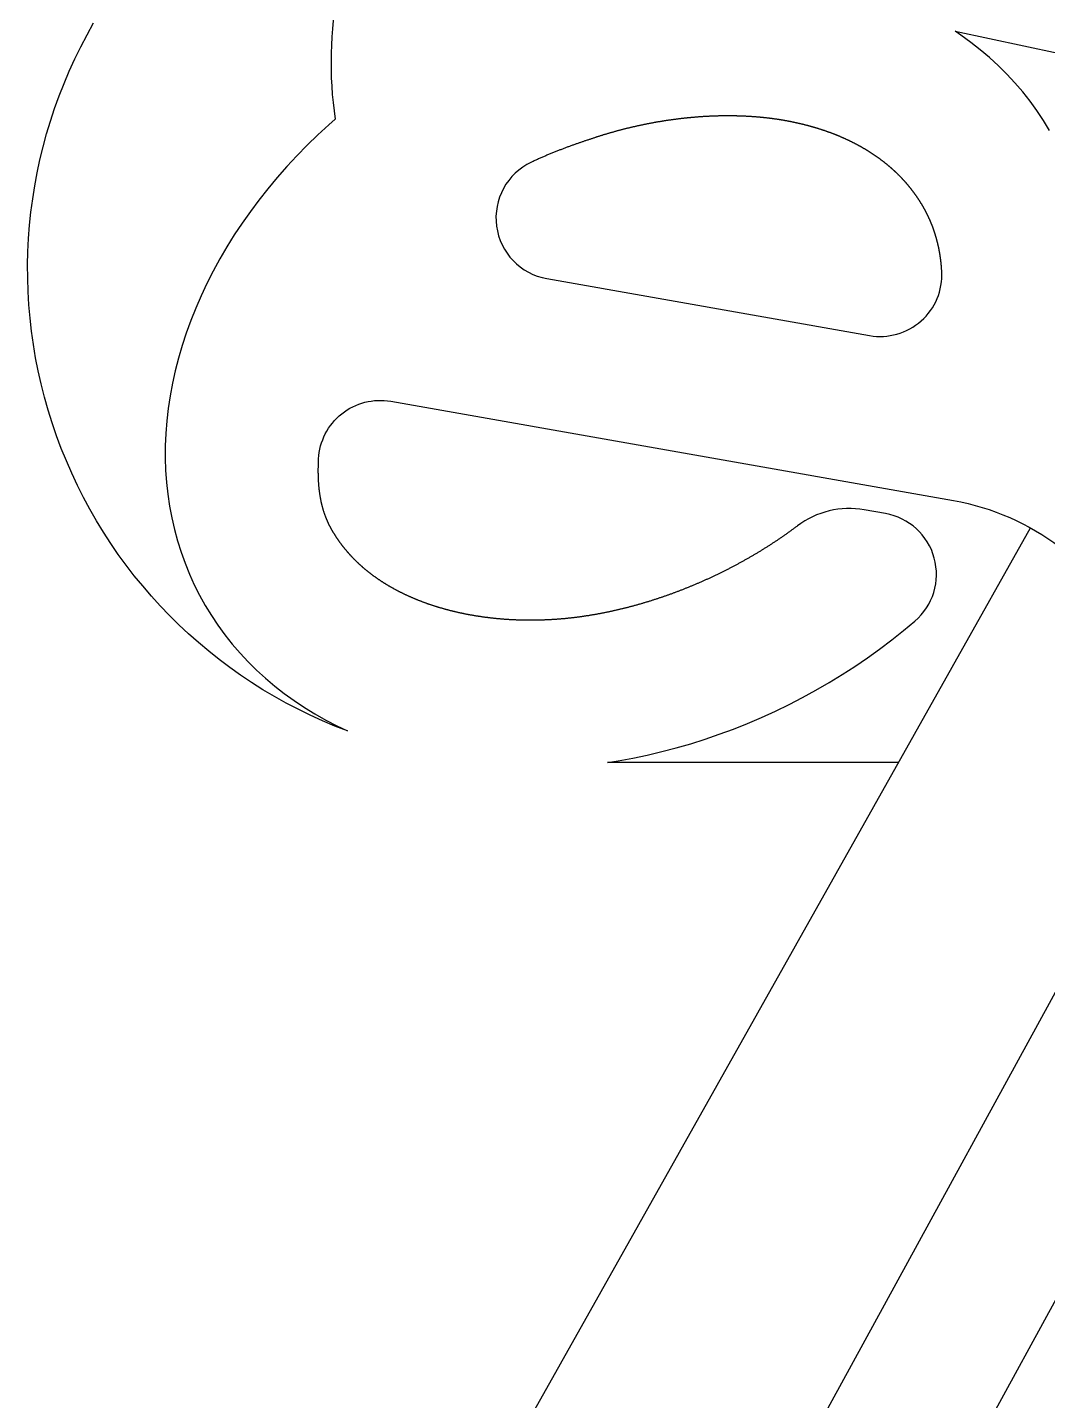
# Model space of a CAD drawing. Extents: x 10 to 206, y -65 to 73.
# Drawn here: x 170.697 to 171.781, y -51.503 to -50.044 of the extents above; entities that cross this region are included whole.
import ezdxf

# ---------------------------------------------------------------- set-up
doc = ezdxf.new("R2010")
doc.units = 0
doc.header["$LTSCALE"] = 0.5
doc.layers.add('LOGO', color=7, linetype='Continuous')

msp = doc.modelspace()

# ---------------------------------------------------------------- linework, layer by layer
at = {"layer": 'LOGO'}
msp.add_line((170.70621133, -52.45537258), (171.76292444, -50.57620159), dxfattribs=at)
for points in [[(171.07568462, -49.87214062, 0.168451978), (171.02387135, -50.14180224), (171.01709157, -50.14782645), (171.00547211, -50.15857006), (170.99417741, -50.16955806), (170.98321862, -50.18077961), (170.97260656, -50.19222364), (170.9623517, -50.20387885), (170.95246416, -50.21573375), (170.9429537, -50.22777663), (170.9338297, -50.2399956), (170.92510117, -50.25237862), (170.91677673, -50.26491345), (170.90886458, -50.27758774), (170.90137253, -50.29038896), (170.89430799, -50.30330449), (170.88767791, -50.31632158), (170.88148885, -50.32942738), (170.87574692, -50.34260897), (170.87045777, -50.35585332), (170.86562663, -50.36914738), (170.86125827, -50.38247802), (170.85735699, -50.39583209), (170.85392665, -50.4091964), (170.85097064, -50.42255777), (170.84849186, -50.43590301), (170.84649277, -50.44921896), (170.84497534, -50.46249247), (170.84394107, -50.47571044), (170.84339097, -50.48885982), (170.8433256, -50.50192764), (170.84374501, -50.51490101), (170.84464879, -50.52776712), (170.84603605, -50.54051328), (170.84790541, -50.55312689), (170.85025505, -50.56559553), (170.85308263, -50.57790687), (170.85638536, -50.59004878), (170.86016, -50.60200926), (170.8644028, -50.61377652), (170.86910959, -50.62533894), (170.87427571, -50.63668511), (170.87989608, -50.64780384), (170.88596514, -50.65868415), (170.89247691, -50.66931531), (170.89942495, -50.67968681), (170.90680242, -50.68978843), (170.91460202, -50.6996102), (170.92281607, -50.70914243), (170.93143646, -50.7183757), (170.94045468, -50.72730091), (170.94986182, -50.73590925), (170.95964862, -50.74419222), (170.9698054, -50.75214164), (170.98032214, -50.75974968), (170.99118848, -50.76700882), (171.00239367, -50.77391191), (171.01392667, -50.78045212), (171.02577609, -50.786623), (171.03698165, -50.79198471, -0.4633201259), (170.76730375, -50.0395682)], [(171.62281425, -50.82536194), (171.31327935, -50.82536194), (171.32475849, -50.82354403), (171.34019118, -50.82074218), (171.35561831, -50.81753125), (171.37102465, -50.8139144), (171.386395, -50.80989519), (171.4017142, -50.80547761), (171.41696711, -50.800666), (171.43213869, -50.79546512), (171.44721398, -50.78988009), (171.46217808, -50.78391643), (171.47701623, -50.77758003), (171.49171379, -50.77087714), (171.50625626, -50.76381437), (171.52062928, -50.75639869), (171.53481866, -50.74863742), (171.54881041, -50.74053823), (171.56259072, -50.73210909), (171.57614598, -50.72335834), (171.58946283, -50.71429461), (171.60252811, -50.70492685), (171.61532893, -50.69526429), (171.62785267, -50.68531647), (171.63999542, -50.67517164, 0.6334772412), (171.60876342, -50.56095454), (171.58621442, -50.55697855, 0.2082911216), (171.5150415, -50.57410762), (171.51440438, -50.57458798), (171.51376618, -50.57506739), (171.51312692, -50.57554588), (171.5124866, -50.57602342), (171.51184522, -50.57650002), (171.5112028, -50.57697568), (171.51055933, -50.5774504), (171.50991481, -50.57792417), (171.50926927, -50.578397), (171.50862269, -50.57886887), (171.50797508, -50.5793398), (171.50732645, -50.57980977), (171.50667681, -50.5802788), (171.50602615, -50.58074686), (171.50537449, -50.58121397), (171.50472182, -50.58168012), (171.50406815, -50.58214531), (171.50341349, -50.58260954), (171.50275783, -50.5830728), (171.5021012, -50.5835351), (171.50144358, -50.58399644), (171.50078499, -50.5844568), (171.50012543, -50.58491619), (171.4994649, -50.58537461), (171.49880341, -50.58583206), (171.49814096, -50.58628854), (171.49747756, -50.58674403), (171.49681321, -50.58719855), (171.49614792, -50.58765209), (171.4954817, -50.58810464), (171.49481454, -50.58855621), (171.49414645, -50.5890068), (171.49347743, -50.5894564), (171.4928075, -50.58990501), (171.49213665, -50.59035263), (171.49146489, -50.59079926), (171.49079223, -50.59124489), (171.49011866, -50.59168953), (171.4894442, -50.59213318), (171.48876885, -50.59257582), (171.48809261, -50.59301746), (171.48741549, -50.59345811), (171.48673749, -50.59389774), (171.48605862, -50.59433638), (171.48537888, -50.594774), (171.48469827, -50.59521062), (171.48401681, -50.59564623), (171.48333449, -50.59608082), (171.48265133, -50.59651441), (171.48196731, -50.59694697), (171.48128246, -50.59737852), (171.48059678, -50.59780905), (171.47991026, -50.59823856), (171.47922291, -50.59866705), (171.47853475, -50.59909451), (171.47784577, -50.59952095), (171.47715597, -50.59994637), (171.47646537, -50.60037075), (171.47577396, -50.6007941), (171.47508176, -50.60121643), (171.47438876, -50.60163771), (171.47369498, -50.60205797), (171.47300041, -50.60247718), (171.47230506, -50.60289536), (171.47160893, -50.60331249), (171.47091204, -50.60372859), (171.47021437, -50.60414364), (171.46951595, -50.60455765), (171.46881678, -50.6049706), (171.46811685, -50.60538251), (171.46741617, -50.60579337), (171.46671475, -50.60620318), (171.46601259, -50.60661194), (171.4653097, -50.60701963), (171.46460609, -50.60742628), (171.46390175, -50.60783186), (171.46319668, -50.60823638), (171.46249091, -50.60863984), (171.46178443, -50.60904224), (171.46107724, -50.60944357), (171.46036935, -50.60984383), (171.45966076, -50.61024303), (171.45895149, -50.61064115), (171.45824152, -50.61103821), (171.45753088, -50.61143419), (171.45681956, -50.61182909), (171.45610756, -50.61222292), (171.4553949, -50.61261567), (171.45468158, -50.61300734), (171.4539676, -50.61339792), (171.45325296, -50.61378742), (171.45253767, -50.61417584), (171.45182174, -50.61456317), (171.45110518, -50.61494941), (171.45038797, -50.61533456), (171.44967014, -50.61571862), (171.44895168, -50.61610159), (171.44823259, -50.61648346), (171.4475129, -50.61686423), (171.44679259, -50.6172439), (171.44607167, -50.61762248), (171.44535015, -50.61799995), (171.44462803, -50.61837631), (171.44390532, -50.61875158), (171.44318202, -50.61912573), (171.44245814, -50.61949878), (171.44173368, -50.61987071), (171.44100865, -50.62024154), (171.44028304, -50.62061125), (171.43955687, -50.62097984), (171.43883014, -50.62134732), (171.43810285, -50.62171368), (171.43737502, -50.62207892), (171.43664663, -50.62244303), (171.4359177, -50.62280603), (171.43518824, -50.62316789), (171.43445825, -50.62352863), (171.43372772, -50.62388824), (171.43299668, -50.62424673), (171.43226511, -50.62460407), (171.43153303, -50.62496029), (171.43080045, -50.62531537), (171.43006735, -50.62566931), (171.42933376, -50.62602211), (171.42859967, -50.62637378), (171.4278651, -50.6267243), (171.42713003, -50.62707368), (171.42639449, -50.62742191), (171.42565847, -50.62776899), (171.42492197, -50.62811493), (171.42418501, -50.62845971), (171.42344759, -50.62880335), (171.42270971, -50.62914583), (171.42197138, -50.62948715), (171.42123259, -50.62982732), (171.42049337, -50.63016633), (171.4197537, -50.63050417), (171.4190136, -50.63084086), (171.41827307, -50.63117638), (171.41753212, -50.63151074), (171.41679074, -50.63184393), (171.41604895, -50.63217595), (171.41530675, -50.6325068), (171.41456414, -50.63283647), (171.41382113, -50.63316498), (171.41307772, -50.63349231), (171.41233392, -50.63381846), (171.41158973, -50.63414343), (171.41084516, -50.63446722), (171.41010021, -50.63478983), (171.40935489, -50.63511126), (171.40860919, -50.6354315), (171.40786314, -50.63575055), (171.40711672, -50.63606841), (171.40636994, -50.63638509), (171.40562282, -50.63670057), (171.40487535, -50.63701486), (171.40412754, -50.63732795), (171.40337939, -50.63763985), (171.40263091, -50.63795054), (171.40188211, -50.63826004), (171.40113298, -50.63856833), (171.40038353, -50.63887542), (171.39963377, -50.6391813), (171.3988837, -50.63948598), (171.39813333, -50.63978945), (171.39738265, -50.64009171), (171.39663169, -50.64039275), (171.39588043, -50.64069258), (171.39512889, -50.6409912), (171.39437707, -50.6412886), (171.39362497, -50.64158478), (171.3928726, -50.64187974), (171.39211996, -50.64217347), (171.39136706, -50.64246599), (171.3906139, -50.64275728), (171.3898605, -50.64304734), (171.38910684, -50.64333617), (171.38835294, -50.64362377), (171.3875988, -50.64391014), (171.38684443, -50.64419527), (171.38608982, -50.64447917), (171.385335, -50.64476183), (171.38457995, -50.64504326), (171.38382469, -50.64532344), (171.38306921, -50.64560238), (171.38231354, -50.64588008), (171.38155766, -50.64615653), (171.38080158, -50.64643173), (171.38004531, -50.64670569), (171.37928885, -50.64697839), (171.37853221, -50.64724984), (171.3777754, -50.64752004), (171.37701841, -50.64778898), (171.37626125, -50.64805667), (171.37550392, -50.64832309), (171.37474644, -50.64858826), (171.3739888, -50.64885216), (171.37323101, -50.6491148), (171.37247308, -50.64937618), (171.37171501, -50.64963628), (171.3709568, -50.64989512), (171.37019846, -50.65015269), (171.36943999, -50.65040898), (171.3686814, -50.650664), (171.36792269, -50.65091775), (171.36716387, -50.65117022), (171.36640494, -50.65142141), (171.36564591, -50.65167131), (171.36488678, -50.65191994), (171.36412755, -50.65216728), (171.36336824, -50.65241334), (171.36260884, -50.65265811), (171.36184936, -50.65290159), (171.36108981, -50.65314378), (171.36033018, -50.65338468), (171.35957049, -50.65362428), (171.35881074, -50.65386259), (171.35805093, -50.6540996), (171.35729107, -50.65433531), (171.35653116, -50.65456972), (171.3557712, -50.65480283), (171.35501121, -50.65503463), (171.35425119, -50.65526513), (171.35349114, -50.65549432), (171.35273106, -50.65572221), (171.35197096, -50.65594878), (171.35121085, -50.65617404), (171.35045073, -50.65639798), (171.3496906, -50.65662061), (171.34893048, -50.65684193), (171.34817035, -50.65706192), (171.34741024, -50.65728059), (171.34665013, -50.65749794), (171.34589005, -50.65771397), (171.34512999, -50.65792867), (171.34436995, -50.65814204), (171.34360995, -50.65835409), (171.34284998, -50.6585648), (171.34209006, -50.65877418), (171.34133018, -50.65898223), (171.34057035, -50.65918894), (171.33981057, -50.65939432), (171.33905086, -50.65959835), (171.33829121, -50.65980105), (171.33753163, -50.6600024), (171.33677212, -50.66020241), (171.33601269, -50.66040107), (171.33525335, -50.66059839), (171.33449409, -50.66079435), (171.33373492, -50.66098897), (171.33297585, -50.66118223), (171.33221689, -50.66137414), (171.33145803, -50.6615647), (171.33069928, -50.66175389), (171.32994064, -50.66194173), (171.32918213, -50.66212821), (171.32842374, -50.66231332), (171.32766548, -50.66249707), (171.32690736, -50.66267946), (171.32614937, -50.66286047), (171.32539153, -50.66304012), (171.32463384, -50.6632184), (171.3238763, -50.6633953), (171.32311892, -50.66357083), (171.3223617, -50.66374499), (171.32160465, -50.66391777), (171.32084776, -50.66408916), (171.32009106, -50.66425918), (171.31933454, -50.66442782), (171.3185782, -50.66459507), (171.31782205, -50.66476093), (171.3170661, -50.66492541), (171.31631034, -50.6650885), (171.3155548, -50.6652502), (171.31479946, -50.66541051), (171.31404433, -50.66556942), (171.31328942, -50.66572693), (171.31253474, -50.66588305), (171.31178028, -50.66603777), (171.31102605, -50.66619109), (171.31027207, -50.66634301), (171.30951832, -50.66649352), (171.30876482, -50.66664263), (171.30801157, -50.66679033), (171.30725858, -50.66693662), (171.30650584, -50.66708149), (171.30575338, -50.66722496), (171.30500118, -50.66736701), (171.30424925, -50.66750765), (171.30349761, -50.66764687), (171.30274625, -50.66778467), (171.30199517, -50.66792105), (171.30124439, -50.66805601), (171.30049391, -50.66818954), (171.29974373, -50.66832165), (171.29899385, -50.66845233), (171.29824429, -50.66858158), (171.29749505, -50.6687094), (171.29674612, -50.66883578), (171.29599752, -50.66896074), (171.29524925, -50.66908426), (171.29450132, -50.66920634), (171.29375372, -50.66932698), (171.29300647, -50.66944618), (171.29225957, -50.66956393), (171.29151302, -50.66968025), (171.29076683, -50.66979511), (171.29002101, -50.66990853), (171.28927555, -50.67002051), (171.28853046, -50.67013103), (171.28778575, -50.67024009), (171.28704142, -50.67034771), (171.28629748, -50.67045386), (171.28555392, -50.67055856), (171.28481077, -50.67066181), (171.28406801, -50.67076359), (171.28332566, -50.6708639), (171.28258372, -50.67096276), (171.28184219, -50.67106014), (171.28110108, -50.67115606), (171.2803604, -50.67125052), (171.27962014, -50.6713435), (171.27888031, -50.671435), (171.27814093, -50.67152504), (171.27740198, -50.67161359), (171.27666348, -50.67170067), (171.27592544, -50.67178628), (171.27518785, -50.6718704), (171.27445072, -50.67195303), (171.27371405, -50.67203419), (171.27297787, -50.67211387), (171.27224221, -50.67219211), (171.27150706, -50.67226892), (171.27077244, -50.6723443), (171.27003835, -50.67241825), (171.26930479, -50.67249077), (171.26857176, -50.67256187), (171.26783927, -50.67263154), (171.26710732, -50.6726998), (171.26637591, -50.67276665), (171.26564504, -50.67283207), (171.26491473, -50.67289609), (171.26418496, -50.6729587), (171.26345575, -50.6730199), (171.2627271, -50.67307969), (171.26199901, -50.67313809), (171.26127148, -50.67319508), (171.26054451, -50.67325068), (171.25981812, -50.67330489), (171.25909229, -50.6733577), (171.25836704, -50.67340912), (171.25764237, -50.67345916), (171.25691828, -50.67350781), (171.25619478, -50.67355508), (171.25547186, -50.67360097), (171.25474953, -50.67364548), (171.2540278, -50.67368861), (171.25330665, -50.67373038), (171.25258611, -50.67377077), (171.25186617, -50.6738098), (171.25114684, -50.67384746), (171.25042811, -50.67388376), (171.24970999, -50.6739187), (171.24899249, -50.67395228), (171.2482756, -50.67398451), (171.24755933, -50.67401538), (171.24684368, -50.6740449), (171.24612866, -50.67407308), (171.24541427, -50.67409991), (171.24470051, -50.6741254), (171.24398738, -50.67414954), (171.24327489, -50.67417235), (171.24256305, -50.67419382), (171.24185184, -50.67421396), (171.24114128, -50.67423277), (171.24043137, -50.67425025), (171.23972211, -50.6742664), (171.23901351, -50.67428124), (171.23830556, -50.67429475), (171.23759827, -50.67430694), (171.23689165, -50.67431781), (171.2361857, -50.67432737), (171.23548041, -50.67433563), (171.2347758, -50.67434257), (171.23407187, -50.6743482), (171.23336861, -50.67435253), (171.23266603, -50.67435557), (171.23196414, -50.6743573), (171.23126294, -50.67435773), (171.23056243, -50.67435687), (171.22986261, -50.67435472), (171.22916348, -50.67435128), (171.22846506, -50.67434656), (171.22776734, -50.67434055), (171.22707032, -50.67433326), (171.22637402, -50.67432468), (171.22567842, -50.67431484), (171.22498354, -50.67430371), (171.22428937, -50.67429132), (171.22359593, -50.67427765), (171.22290321, -50.67426272), (171.22221122, -50.67424653), (171.22151995, -50.67422907), (171.22082942, -50.67421035), (171.22013962, -50.67419038), (171.21945056, -50.67416915), (171.21876224, -50.67414666), (171.21807466, -50.67412293), (171.21738783, -50.67409795), (171.21670175, -50.67407173), (171.21601643, -50.67404426), (171.21533186, -50.67401555), (171.21464805, -50.67398561), (171.213965, -50.67395443), (171.21328271, -50.67392202), (171.21260119, -50.67388837), (171.21192045, -50.6738535), (171.21124047, -50.6738174), (171.21056128, -50.67378009), (171.20988286, -50.67374155), (171.20920522, -50.67370179), (171.20852837, -50.67366081), (171.20785231, -50.67361863), (171.20717704, -50.67357523), (171.20650257, -50.67353062), (171.20582889, -50.67348481), (171.20515601, -50.6734378), (171.20448394, -50.67338958), (171.20381267, -50.67334017), (171.20314221, -50.67328956), (171.20247256, -50.67323775), (171.20180373, -50.67318476), (171.20113572, -50.67313057), (171.20046852, -50.6730752), (171.19980216, -50.67301865), (171.19913661, -50.67296091), (171.1984719, -50.672902), (171.19780802, -50.67284191), (171.19714498, -50.67278064), (171.19648277, -50.67271821), (171.19582141, -50.6726546), (171.19516089, -50.67258983), (171.19450122, -50.67252389), (171.1938424, -50.6724568), (171.19318444, -50.67238854), (171.19252733, -50.67231913), (171.19187108, -50.67224856), (171.19121569, -50.67217684), (171.19056117, -50.67210397), (171.18990751, -50.67202995), (171.18925473, -50.67195479), (171.18860282, -50.67187849), (171.18795179, -50.67180104), (171.18730164, -50.67172246), (171.18665237, -50.67164275), (171.18600399, -50.6715619), (171.1853565, -50.67147992), (171.1847099, -50.67139682), (171.1840642, -50.67131259), (171.18341939, -50.67122724), (171.18277549, -50.67114076), (171.18213249, -50.67105317), (171.18149039, -50.67096447), (171.18084921, -50.67087465), (171.18020894, -50.67078372), (171.17956958, -50.67069169), (171.17893114, -50.67059855), (171.17829363, -50.6705043), (171.17765704, -50.67040896), (171.17702138, -50.67031251), (171.17638665, -50.67021497), (171.17575285, -50.67011634), (171.17511999, -50.67001662), (171.17448806, -50.66991581), (171.17385709, -50.66981391), (171.17322705, -50.66971093), (171.17259797, -50.66960687), (171.17196983, -50.66950173), (171.17134265, -50.66939552), (171.17071643, -50.66928823), (171.17009117, -50.66917987), (171.16946687, -50.66907044), (171.16884354, -50.66895995), (171.16822118, -50.66884839), (171.16759979, -50.66873577), (171.16697937, -50.66862209), (171.16635993, -50.66850735), (171.16574148, -50.66839156), (171.165124, -50.66827472), (171.16450752, -50.66815683), (171.16389202, -50.6680379), (171.16327752, -50.66791792), (171.16266402, -50.6677969), (171.16205151, -50.66767483), (171.16144, -50.66755174), (171.1608295, -50.6674276), (171.16022001, -50.66730244), (171.15961153, -50.66717624), (171.15900406, -50.66704902), (171.15839761, -50.66692078), (171.15779217, -50.66679151), (171.15718776, -50.66666122), (171.15658438, -50.66652992), (171.15598203, -50.6663976), (171.1553807, -50.66626427), (171.15478041, -50.66612993), (171.15418116, -50.66599458), (171.15358295, -50.66585822), (171.15298578, -50.66572087), (171.15238966, -50.66558251), (171.15179458, -50.66544316), (171.15120056, -50.66530281), (171.1506076, -50.66516147), (171.15001569, -50.66501913), (171.14942484, -50.66487581), (171.14883506, -50.66473151), (171.14824635, -50.66458622), (171.1476587, -50.66443995), (171.14707213, -50.6642927), (171.14648663, -50.66414448), (171.14590222, -50.66399529), (171.14531888, -50.66384512), (171.14473663, -50.66369399), (171.14415547, -50.66354189), (171.1435754, -50.66338882), (171.14299642, -50.6632348), (171.14241854, -50.66307982), (171.14184176, -50.66292388), (171.14126608, -50.66276698), (171.14069151, -50.66260914), (171.14011804, -50.66245035), (171.13954569, -50.66229061), (171.13897445, -50.66212993), (171.13840433, -50.66196831), (171.13783533, -50.66180574), (171.13726745, -50.66164225), (171.1367007, -50.66147781), (171.13613508, -50.66131245), (171.13557059, -50.66114616), (171.13500723, -50.66097894), (171.13444502, -50.66081079), (171.13388394, -50.66064173), (171.13332401, -50.66047174), (171.13276523, -50.66030084), (171.13220759, -50.66012903), (171.13165111, -50.6599563), (171.13109579, -50.65978266), (171.13054162, -50.65960812), (171.12998862, -50.65943267), (171.12943678, -50.65925632), (171.12888611, -50.65907907), (171.12833661, -50.65890092), (171.12778828, -50.65872188), (171.12724113, -50.65854194), (171.12669516, -50.65836112), (171.12615038, -50.65817941), (171.12560678, -50.65799681), (171.12506436, -50.65781333), (171.12452314, -50.65762897), (171.12398312, -50.65744374), (171.12344429, -50.65725762), (171.12290666, -50.65707064), (171.12237023, -50.65688279), (171.12183501, -50.65669406), (171.121301, -50.65650447), (171.12076821, -50.65631402), (171.12023663, -50.65612271), (171.11970626, -50.65593054), (171.11917712, -50.65573752), (171.1186492, -50.65554364), (171.11812251, -50.65534891), (171.11759705, -50.65515333), (171.11707282, -50.65495691), (171.11654983, -50.65475965), (171.11602808, -50.65456154), (171.11550757, -50.65436259), (171.1149883, -50.65416281), (171.11447028, -50.6539622), (171.1139536, -50.65376082), (171.11343828, -50.65355871), (171.11292432, -50.65335587), (171.11241172, -50.65315229), (171.11190048, -50.65294798), (171.1113906, -50.65274295), (171.11088207, -50.65253719), (171.11037491, -50.6523307), (171.10986909, -50.65212349), (171.10936463, -50.65191556), (171.10886152, -50.6517069), (171.10835976, -50.65149753), (171.10785936, -50.65128744), (171.10736029, -50.65107664), (171.10686258, -50.65086513), (171.10636621, -50.6506529), (171.10587119, -50.65043996), (171.10537751, -50.65022631), (171.10488517, -50.65001196), (171.10439417, -50.6497969), (171.10390451, -50.64958113), (171.10341619, -50.64936467), (171.10292921, -50.6491475), (171.10244356, -50.64892964), (171.10195924, -50.64871108), (171.10147626, -50.64849182), (171.10099461, -50.64827187), (171.10051429, -50.64805123), (171.1000353, -50.6478299), (171.09955764, -50.64760788), (171.09908131, -50.64738517), (171.0986063, -50.64716178), (171.09813261, -50.6469377), (171.09766025, -50.64671294), (171.09718921, -50.6464875), (171.09671949, -50.64626138), (171.09625109, -50.64603458), (171.095784, -50.64580711), (171.09531823, -50.64557896), (171.09485378, -50.64535015), (171.09439065, -50.64512066), (171.09392882, -50.6448905), (171.09346831, -50.64465968), (171.09300911, -50.64442819), (171.09255121, -50.64419603), (171.09209463, -50.64396321), (171.09163935, -50.64372974), (171.09118537, -50.6434956), (171.0907327, -50.64326081), (171.09028134, -50.64302536), (171.08983127, -50.64278925), (171.08938251, -50.64255249), (171.08893504, -50.64231509), (171.08848887, -50.64207703), (171.088044, -50.64183833), (171.08760042, -50.64159898), (171.08715814, -50.64135898), (171.08671715, -50.64111835), (171.08627745, -50.64087707), (171.08583904, -50.64063515), (171.08540192, -50.6403926), (171.08496609, -50.64014941), (171.08453155, -50.63990558), (171.08409829, -50.63966113), (171.08366631, -50.63941604), (171.08323562, -50.63917032), (171.0828062, -50.63892398), (171.08237807, -50.63867701), (171.08195122, -50.63842941), (171.08152564, -50.63818119), (171.08110134, -50.63793235), (171.08067832, -50.63768289), (171.08025657, -50.63743282), (171.07983609, -50.63718213), (171.07941688, -50.63693082), (171.07899894, -50.6366789), (171.07858227, -50.63642637), (171.07816687, -50.63617323), (171.07775274, -50.63591948), (171.07733987, -50.63566512), (171.07692826, -50.63541016), (171.07651792, -50.6351546), (171.07610884, -50.63489844), (171.07570102, -50.63464167), (171.07529445, -50.63438431), (171.07488915, -50.63412636), (171.0744851, -50.6338678), (171.0740823, -50.63360866), (171.07368076, -50.63334892), (171.07328047, -50.6330886), (171.07288143, -50.63282768), (171.07248364, -50.63256618), (171.0720871, -50.63230409), (171.07169181, -50.63204143), (171.07129776, -50.63177818), (171.07090496, -50.63151435), (171.07051341, -50.63124994), (171.07012309, -50.63098495), (171.06973402, -50.63071939), (171.06934618, -50.63045326), (171.06895958, -50.63018656), (171.06857423, -50.62991928), (171.0681901, -50.62965144), (171.06780721, -50.62938303), (171.06742556, -50.62911406), (171.06704514, -50.62884452), (171.06666595, -50.62857442), (171.06628798, -50.62830376), (171.06591125, -50.62803254), (171.06553574, -50.62776077), (171.06516146, -50.62748844), (171.06478841, -50.62721556), (171.06441657, -50.62694212), (171.06404596, -50.62666814), (171.06367658, -50.62639361), (171.06330841, -50.62611853), (171.06294145, -50.6258429), (171.06257572, -50.62556673), (171.0622112, -50.62529002), (171.0618479, -50.62501277), (171.06148581, -50.62473498), (171.06112493, -50.62445666), (171.06076526, -50.62417779), (171.0604068, -50.6238984), (171.06004955, -50.62361847), (171.05969351, -50.62333802), (171.05933867, -50.62305703), (171.05898504, -50.62277552), (171.05863261, -50.62249348), (171.05828138, -50.62221092), (171.05793136, -50.62192783), (171.05758253, -50.62164423), (171.0572349, -50.62136011), (171.05688847, -50.62107547), (171.05654323, -50.62079031), (171.05619919, -50.62050464), (171.05585634, -50.62021846), (171.05551468, -50.61993177), (171.05517422, -50.61964457), (171.05483494, -50.61935686), (171.05449685, -50.61906865), (171.05415995, -50.61877993), (171.05382423, -50.61849071), (171.0534897, -50.61820099), (171.05315635, -50.61791077), (171.05282418, -50.61762005), (171.05249319, -50.61732884), (171.05216339, -50.61703714), (171.05183476, -50.61674494), (171.0515073, -50.61645225), (171.05118103, -50.61615907), (171.05085592, -50.6158654), (171.05053199, -50.61557125), (171.05020924, -50.61527662), (171.04988765, -50.6149815), (171.04956723, -50.6146859), (171.04924798, -50.61438982), (171.0489299, -50.61409327), (171.04861298, -50.61379624), (171.04829722, -50.61349873), (171.04798263, -50.61320075), (171.0476692, -50.61290231), (171.04735693, -50.61260339), (171.04704582, -50.612304), (171.04673587, -50.61200415), (171.04642707, -50.61170384), (171.04611943, -50.61140306), (171.04581295, -50.61110182), (171.04550761, -50.61080012), (171.04520343, -50.61049796), (171.0449004, -50.61019535), (171.04459852, -50.60989229), (171.04429778, -50.60958877), (171.04399819, -50.6092848), (171.04369975, -50.60898038), (171.04340245, -50.60867551), (171.0431063, -50.60837019), (171.04281128, -50.60806444), (171.04251741, -50.60775824), (171.04222467, -50.60745159), (171.04193307, -50.60714451), (171.04164261, -50.60683699), (171.04135328, -50.60652904), (171.04106509, -50.60622065), (171.04077803, -50.60591182), (171.0404921, -50.60560257), (171.04020731, -50.60529288), (171.03992364, -50.60498277), (171.0396411, -50.60467223), (171.03935968, -50.60436127), (171.03907939, -50.60404989), (171.03880022, -50.60373808), (171.03852218, -50.60342585), (171.03824526, -50.60311321), (171.03796945, -50.60280014), (171.03769477, -50.60248667), (171.03742121, -50.60217278), (171.03714876, -50.60185848), (171.03687742, -50.60154377), (171.0366072, -50.60122865), (171.03633809, -50.60091312), (171.03607009, -50.60059719), (171.03580321, -50.60028086), (171.03553743, -50.59996412), (171.03527276, -50.59964699), (171.03500919, -50.59932946), (171.03474673, -50.59901153), (171.03448538, -50.5986932), (171.03422512, -50.59837448), (171.03396597, -50.59805537), (171.03370792, -50.59773588), (171.03345096, -50.59741599), (171.03319511, -50.59709571), (171.03294035, -50.59677505), (171.03268668, -50.59645401), (171.03243411, -50.59613259), (171.03218263, -50.59581078), (171.03193224, -50.5954886), (171.03168294, -50.59516604), (171.03143473, -50.5948431), (171.03118761, -50.59451979), (171.03094157, -50.59419611), (171.03069662, -50.59387206), (171.03045275, -50.59354764), (171.03020997, -50.59322286), (171.02996826, -50.5928977), (171.02972763, -50.59257219), (171.02948809, -50.59224631), (171.02924962, -50.59192008), (171.02901222, -50.59159348), (171.0287759, -50.59126653), (171.02854066, -50.59093922), (171.02830648, -50.59061156), (171.02807338, -50.59028354), (171.02784135, -50.58995518), (171.02761038, -50.58962647), (171.02738049, -50.58929741), (171.02715166, -50.588968), (171.02692389, -50.58863825), (171.02669718, -50.58830816), (171.02647154, -50.58797773), (171.02624696, -50.58764696), (171.02602344, -50.58731585), (171.02580098, -50.58698441), (171.02557957, -50.58665263), (171.02535922, -50.58632052), (171.02513993, -50.58598808), (171.02492164, -50.58565526), (171.02470426, -50.5853219), (171.02448778, -50.58498798), (171.02427222, -50.58465348), (171.02405756, -50.58431838), (171.02384384, -50.58398267), (171.02363104, -50.58364631), (171.02341918, -50.58330929), (171.02320826, -50.5829716), (171.02299829, -50.5826332), (171.02278928, -50.58229409), (171.02258123, -50.58195424), (171.02237415, -50.58161363), (171.02216805, -50.58127224), (171.02196293, -50.58093005), (171.0217588, -50.58058705), (171.02155566, -50.58024321), (171.02135353, -50.57989851), (171.0211524, -50.57955294), (171.0209523, -50.57920647), (171.02075321, -50.57885909), (171.02055515, -50.57851076), (171.02035813, -50.57816149), (171.02016216, -50.57781124), (171.01996723, -50.57745999), (171.01977335, -50.57710773), (171.01958054, -50.57675443), (171.01938879, -50.57640008), (171.01919812, -50.57604465), (171.01900854, -50.57568813), (171.01882004, -50.5753305), (171.01863263, -50.57497174), (171.01844633, -50.57461182), (171.01826114, -50.57425073), (171.01807706, -50.57388844), (171.0178941, -50.57352494), (171.01771227, -50.57316022), (171.01753157, -50.57279424), (171.01735202, -50.57242698), (171.01717361, -50.57205844), (171.01699636, -50.57168858), (171.01682027, -50.5713174), (171.01664534, -50.57094486), (171.01647159, -50.57057096), (171.01629902, -50.57019566), (171.01612764, -50.56981895), (171.01595745, -50.56944082), (171.01578846, -50.56906123), (171.01562068, -50.56868018), (171.01545411, -50.56829763), (171.01528877, -50.56791358), (171.01512465, -50.567528), (171.01496176, -50.56714087), (171.01480011, -50.56675218), (171.01463971, -50.56636189), (171.01448056, -50.56597), (171.01432268, -50.56557648), (171.01416606, -50.56518132), (171.01401071, -50.56478449), (171.01385664, -50.56438597), (171.01370386, -50.56398574), (171.01355237, -50.56358379), (171.01340218, -50.5631801), (171.0132533, -50.56277464), (171.01310572, -50.56236739), (171.01295947, -50.56195834), (171.01281455, -50.56154746), (171.01267095, -50.56113474), (171.0125287, -50.56072016), (171.01238779, -50.56030369), (171.01224823, -50.55988532), (171.01211004, -50.55946502), (171.0119732, -50.55904279), (171.01183774, -50.55861859), (171.01170366, -50.5581924), (171.01157096, -50.55776422), (171.01143966, -50.55733401), (171.01130975, -50.55690176), (171.01118125, -50.55646745), (171.01105416, -50.55603105), (171.01092849, -50.55559256), (171.01080424, -50.55515194), (171.01068142, -50.55470919), (171.01056005, -50.55426427), (171.01044011, -50.55381718), (171.01032163, -50.55336788), (171.01020461, -50.55291636), (171.01008905, -50.55246261), (171.00997496, -50.55200659), (171.00986234, -50.5515483), (171.00975122, -50.55108771), (171.00964158, -50.5506248), (171.00953344, -50.55015955), (171.0094268, -50.54969194), (171.00932168, -50.54922196), (171.00921807, -50.54874958), (171.00911599, -50.54827478), (171.00901543, -50.54779754), (171.00891642, -50.54731785), (171.00881894, -50.54683568), (171.00872302, -50.54635102), (171.00862865, -50.54586384), (171.00853585, -50.54537412), (171.00844461, -50.54488185), (171.00835496, -50.54438701), (171.00826688, -50.54388956), (171.0081804, -50.54338951), (171.00809551, -50.54288682), (171.00801223, -50.54238147), (171.00793055, -50.54187345), (171.00785049, -50.54136274), (171.00777205, -50.54084932), (171.00769524, -50.54033316), (171.00762007, -50.53981424), (171.00754654, -50.53929256), (171.00747466, -50.53876808), (171.00740444, -50.53824079), (171.00733588, -50.53771067), (171.00726898, -50.5371777), (171.00720376, -50.53664186), (171.00714023, -50.53610312), (171.00707838, -50.53556148), (171.00701823, -50.5350169), (171.00695978, -50.53446937), (171.00690303, -50.53391887), (171.00684801, -50.53336539), (171.0067947, -50.53280889), (171.00674312, -50.53224936), (171.00669328, -50.53168679), (171.00664518, -50.53112114), (171.00659883, -50.53055241), (171.00655423, -50.52998057), (171.00651139, -50.5294056), (171.00647032, -50.52882748), (171.00643103, -50.5282462), (171.00639351, -50.52766172), (171.00635779, -50.52707404), (171.00632385, -50.52648314), (171.00629172, -50.52588898), (171.0062614, -50.52529156), (171.00623289, -50.52469086), (171.0062062, -50.52408685), (171.00618134, -50.52347951), (171.00615831, -50.52286882), (171.00613712, -50.52225478), (171.00611778, -50.52163734), (171.00610029, -50.5210165), (171.00608466, -50.52039224), (171.0060709, -50.51976454), (171.00605901, -50.51913337), (171.00604901, -50.51849871), (171.00604088, -50.51786055), (171.00603466, -50.51721887), (171.00603033, -50.51657365), (171.00602791, -50.51592486), (171.0060274, -50.51527249), (171.00602881, -50.51461652), (171.00603214, -50.51395693), (171.00603741, -50.51329369), (171.00604462, -50.5126268), (171.00605378, -50.51195622), (171.00606488, -50.51128194), (171.00607795, -50.51060394), (171.00609298, -50.5099222), (171.00610998, -50.5092367), (171.00612897, -50.50854742), (171.00614994, -50.50785434), (171.0061729, -50.50715745), (171.00619786, -50.50645671), (171.00622482, -50.50575211), (171.0062538, -50.50504363), (171.00628479, -50.50433126), (171.00631781, -50.50361497), (171.00635286, -50.50289474, -0.4512064684), (171.08312513, -50.44167313), (171.68097077, -50.54708945, -0.5132652691), (171.86528404, -50.93074437), (171.15361579, -52.23174229)], [(171.30713377, -52.27857323), (172.00419154, -51.00427893, 0.4338963905)]]:
    msp.add_lwpolyline(points, format="xyb", dxfattribs=at)
msp.add_lwpolyline([(171.78314615, -50.15374691), (171.77663438, -50.14311576), (171.76968634, -50.13274425), (171.76230887, -50.12264263), (171.75450927, -50.11282086), (171.74629522, -50.10328863), (171.73767483, -50.09405536), (171.72865661, -50.08513015), (171.71924947, -50.07652182), (171.70946267, -50.06823885), (171.69930589, -50.06028942), (171.68878914, -50.05268138), (171.68264944, -50.04850838), (172.15686232, -50.14971253)], dxfattribs=at)
msp.add_lwpolyline([(171.23249794, -50.18754704, 0.7324306947), (171.24892464, -50.31132489), (171.59177094, -50.37177794, 0.4828219557), (171.66852957, -50.30376119), (171.66850737, -50.30335807), (171.66848431, -50.3029555), (171.6684604, -50.30255347), (171.66843563, -50.30215199), (171.66841, -50.30175106), (171.66838351, -50.30135066), (171.66835617, -50.30095081), (171.66832797, -50.3005515), (171.66829891, -50.30015273), (171.668269, -50.2997545), (171.66823824, -50.29935681), (171.66820662, -50.29895965), (171.66817415, -50.29856304), (171.66814082, -50.29816696), (171.66810665, -50.29777141), (171.66807162, -50.29737641), (171.66803573, -50.29698193), (171.667999, -50.29658799), (171.66796141, -50.29619458), (171.66792297, -50.2958017), (171.66788369, -50.29540935), (171.66784355, -50.29501753), (171.66780256, -50.29462624), (171.66776073, -50.29423548), (171.66771804, -50.29384525), (171.66767451, -50.29345554), (171.66763013, -50.29306636), (171.6675849, -50.29267771), (171.66753882, -50.29228957), (171.6674919, -50.29190197), (171.66744413, -50.29151488), (171.66739551, -50.29112832), (171.66734605, -50.29074227), (171.66729574, -50.29035675), (171.66724459, -50.28997174), (171.6671926, -50.28958726), (171.66713976, -50.28920329), (171.66708608, -50.28881984), (171.66703155, -50.2884369), (171.66697618, -50.28805448), (171.66691997, -50.28767257), (171.66686292, -50.28729118), (171.66680502, -50.2869103), (171.66674629, -50.28652993), (171.66668671, -50.28615008), (171.6666263, -50.28577073), (171.66656504, -50.28539189), (171.66650295, -50.28501356), (171.66644002, -50.28463574), (171.66637624, -50.28425842), (171.66631163, -50.28388162), (171.66624618, -50.28350531), (171.6661799, -50.28312951), (171.66611278, -50.28275422), (171.66604482, -50.28237943), (171.66597602, -50.28200513), (171.66590639, -50.28163135), (171.66583593, -50.28125806), (171.66576463, -50.28088527), (171.66569249, -50.28051298), (171.66561953, -50.28014118), (171.66554572, -50.27976989), (171.66547109, -50.27939909), (171.66539562, -50.27902878), (171.66531932, -50.27865897), (171.66524219, -50.27828966), (171.66516422, -50.27792084), (171.66508543, -50.27755251), (171.6650058, -50.27718467), (171.66492535, -50.27681732), (171.66484406, -50.27645046), (171.66476195, -50.27608409), (171.664679, -50.27571821), (171.66459523, -50.27535281), (171.66451063, -50.2749879), (171.6644252, -50.27462348), (171.66433894, -50.27425954), (171.66425186, -50.27389609), (171.66416395, -50.27353312), (171.66407522, -50.27317063), (171.66398565, -50.27280862), (171.66389527, -50.27244709), (171.66380406, -50.27208605), (171.66371202, -50.27172548), (171.66361916, -50.27136539), (171.66352548, -50.27100578), (171.66343097, -50.27064664), (171.66333564, -50.27028798), (171.66323949, -50.2699298), (171.66314251, -50.26957209), (171.66304472, -50.26921485), (171.6629461, -50.26885809), (171.66284666, -50.26850179), (171.6627464, -50.26814597), (171.66264533, -50.26779062), (171.66254343, -50.26743574), (171.66244071, -50.26708132), (171.66233718, -50.26672737), (171.66223282, -50.26637389), (171.66212765, -50.26602088), (171.66202166, -50.26566833), (171.66191486, -50.26531625), (171.66180723, -50.26496462), (171.66169879, -50.26461347), (171.66158954, -50.26426277), (171.66147947, -50.26391253), (171.66136858, -50.26356276), (171.66125689, -50.26321344), (171.66114437, -50.26286458), (171.66103104, -50.26251618), (171.6609169, -50.26216824), (171.66080195, -50.26182075), (171.66068618, -50.26147372), (171.6605696, -50.26112714), (171.66045221, -50.26078102), (171.66033401, -50.26043535), (171.660215, -50.26009013), (171.66009518, -50.25974536), (171.65997455, -50.25940104), (171.6598531, -50.25905717), (171.65973085, -50.25871375), (171.65960779, -50.25837078), (171.65948392, -50.25802826), (171.65935925, -50.25768618), (171.65923376, -50.25734455), (171.65910747, -50.25700336), (171.65898037, -50.25666262), (171.65885247, -50.25632231), (171.65872376, -50.25598246), (171.65859424, -50.25564304), (171.65846392, -50.25530406), (171.6583328, -50.25496552), (171.65820087, -50.25462742), (171.65806813, -50.25428976), (171.6579346, -50.25395254), (171.65780026, -50.25361575), (171.65766512, -50.2532794), (171.65752917, -50.25294349), (171.65739242, -50.252608), (171.65725488, -50.25227295), (171.65711653, -50.25193834), (171.65697738, -50.25160415), (171.65683743, -50.2512704), (171.65669668, -50.25093707), (171.65655513, -50.25060417), (171.65641279, -50.25027171), (171.65626964, -50.24993967), (171.6561257, -50.24960805), (171.65598095, -50.24927686), (171.65583542, -50.2489461), (171.65568908, -50.24861576), (171.65554195, -50.24828585), (171.65539402, -50.24795635), (171.6552453, -50.24762728), (171.65509578, -50.24729863), (171.65494547, -50.2469704), (171.65479436, -50.24664259), (171.65464246, -50.2463152), (171.65448976, -50.24598822), (171.65433628, -50.24566166), (171.65418199, -50.24533552), (171.65402692, -50.24500979), (171.65387106, -50.24468448), (171.6537144, -50.24435958), (171.65355695, -50.24403509), (171.65339872, -50.24371101), (171.65323969, -50.24338735), (171.65307987, -50.2430641), (171.65291926, -50.24274125), (171.65275787, -50.24241881), (171.65259568, -50.24209679), (171.65243271, -50.24177516), (171.65226895, -50.24145395), (171.6521044, -50.24113314), (171.65193906, -50.24081273), (171.65177294, -50.24049273), (171.65160604, -50.24017313), (171.65143834, -50.23985393), (171.65126986, -50.23953514), (171.6511006, -50.23921674), (171.65093055, -50.23889875), (171.65075972, -50.23858115), (171.65058811, -50.23826395), (171.65041571, -50.23794715), (171.65024253, -50.23763074), (171.65006856, -50.23731473), (171.64989382, -50.23699911), (171.64971829, -50.23668389), (171.64954198, -50.23636906), (171.6493649, -50.23605462), (171.64918703, -50.23574058), (171.64900838, -50.23542692), (171.64882895, -50.23511365), (171.64864874, -50.23480078), (171.64846776, -50.23448829), (171.64828599, -50.23417619), (171.64810345, -50.23386447), (171.64792013, -50.23355314), (171.64773603, -50.2332422), (171.64755116, -50.23293164), (171.64736551, -50.23262146), (171.64717909, -50.23231166), (171.64699189, -50.23200225), (171.64680391, -50.23169322), (171.64661516, -50.23138456), (171.64642564, -50.23107629), (171.64623534, -50.23076839), (171.64604427, -50.23046087), (171.64585243, -50.23015373), (171.64565981, -50.22984696), (171.64546642, -50.22954057), (171.64527226, -50.22923456), (171.64507733, -50.22892891), (171.64488163, -50.22862364), (171.64468516, -50.22831874), (171.64448792, -50.22801421), (171.6442899, -50.22771005), (171.64409112, -50.22740626), (171.64389157, -50.22710284), (171.64369126, -50.22679979), (171.64349017, -50.2264971), (171.64328832, -50.22619478), (171.6430857, -50.22589282), (171.64288231, -50.22559123), (171.64267816, -50.22529), (171.64247324, -50.22498914), (171.64226755, -50.22468864), (171.6420611, -50.22438849), (171.64185389, -50.22408871), (171.64164591, -50.22378929), (171.64143717, -50.22349022), (171.64122766, -50.22319152), (171.6410174, -50.22289317), (171.64080637, -50.22259517), (171.64059457, -50.22229753), (171.64038202, -50.22200025), (171.6401687, -50.22170332), (171.63995463, -50.22140674), (171.63973979, -50.22111052), (171.63952419, -50.22081464), (171.63930783, -50.22051912), (171.63909072, -50.22022394), (171.63887284, -50.21992912), (171.63865421, -50.21963464), (171.63843482, -50.21934051), (171.63821467, -50.21904672), (171.63799376, -50.21875328), (171.6377721, -50.21846019), (171.63754968, -50.21816744), (171.63732651, -50.21787503), (171.63710258, -50.21758297), (171.63687789, -50.21729124), (171.63665245, -50.21699986), (171.63642625, -50.21670881), (171.63619931, -50.21641811), (171.6359716, -50.21612774), (171.63574315, -50.21583771), (171.63551394, -50.21554802), (171.63528398, -50.21525866), (171.63505327, -50.21496964), (171.63482181, -50.21468095), (171.63458959, -50.21439259), (171.63435663, -50.21410457), (171.63412291, -50.21381688), (171.63388845, -50.21352952), (171.63365324, -50.21324248), (171.63341727, -50.21295578), (171.6331805, -50.2126694), (171.63294284, -50.21238331), (171.63270427, -50.21209752), (171.63246482, -50.21181204), (171.63222446, -50.21152686), (171.63198321, -50.21124199), (171.63174106, -50.21095743), (171.63149801, -50.21067317), (171.63125407, -50.21038923), (171.63100923, -50.21010559), (171.63076349, -50.20982227), (171.63051685, -50.20953927), (171.63026931, -50.20925658), (171.63002088, -50.20897421), (171.62977154, -50.20869216), (171.6295213, -50.20841044), (171.62927017, -50.20812903), (171.62901813, -50.20784795), (171.6287652, -50.2075672), (171.62851136, -50.20728677), (171.62825662, -50.20700668), (171.62800099, -50.20672691), (171.62774444, -50.20644748), (171.627487, -50.20616838), (171.62722866, -50.20588961), (171.62696941, -50.20561119), (171.62670926, -50.2053331), (171.62644821, -50.20505535), (171.62618625, -50.20477794), (171.62592339, -50.20450088), (171.62565963, -50.20422416), (171.62539496, -50.20394779), (171.62512939, -50.20367177), (171.62486291, -50.2033961), (171.62459553, -50.20312077), (171.62432724, -50.2028458), (171.62405805, -50.20257119), (171.62378795, -50.20229693), (171.62351695, -50.20202303), (171.62324504, -50.20174948), (171.62297222, -50.2014763), (171.62269849, -50.20120348), (171.62242386, -50.20093102), (171.62214832, -50.20065893), (171.62187188, -50.20038721), (171.62159452, -50.20011585), (171.62131626, -50.19984486), (171.62103709, -50.19957425), (171.62075701, -50.19930401), (171.62047601, -50.19903414), (171.62019412, -50.19876465), (171.61991131, -50.19849553), (171.61962759, -50.1982268), (171.61934296, -50.19795845), (171.61905742, -50.19769047), (171.61877097, -50.19742289), (171.6184836, -50.19715569), (171.61819533, -50.19688887), (171.61790614, -50.19662244), (171.61761605, -50.19635641), (171.61732504, -50.19609077), (171.61703311, -50.19582551), (171.61674028, -50.19556066), (171.61644653, -50.1952962), (171.61615187, -50.19503214), (171.61585629, -50.19476848), (171.6155598, -50.19450522), (171.6152624, -50.19424236), (171.61496408, -50.19397991), (171.61466485, -50.19371786), (171.6143647, -50.19345622), (171.61406363, -50.19319499), (171.61376166, -50.19293416), (171.61345876, -50.19267376), (171.61315495, -50.19241376), (171.61285022, -50.19215418), (171.61254458, -50.19189502), (171.61223801, -50.19163627), (171.61193053, -50.19137795), (171.61162214, -50.19112004), (171.61131282, -50.19086256), (171.61100259, -50.19060551), (171.61069144, -50.19034888), (171.61037937, -50.19009268), (171.61006638, -50.1898369), (171.60975247, -50.18958156), (171.60943764, -50.18932665), (171.60912189, -50.18907218), (171.60880522, -50.18881814), (171.60848764, -50.18856453), (171.60816913, -50.18831137), (171.6078497, -50.18805865), (171.60752934, -50.18780636), (171.60720807, -50.18755452), (171.60688588, -50.18730313), (171.60656276, -50.18705218), (171.60623872, -50.18680168), (171.60591376, -50.18655163), (171.60558787, -50.18630203), (171.60526106, -50.18605289), (171.60493333, -50.18580419), (171.60460467, -50.18555596), (171.60427509, -50.18530818), (171.60394459, -50.18506086), (171.60361316, -50.184814), (171.6032808, -50.1845676), (171.60294752, -50.18432167), (171.60261332, -50.1840762), (171.60227819, -50.1838312), (171.60194213, -50.18358666), (171.60160515, -50.1833426), (171.60126724, -50.18309901), (171.6009284, -50.18285589), (171.60058864, -50.18261324), (171.60024795, -50.18237107), (171.59990633, -50.18212938), (171.59956378, -50.18188817), (171.5992203, -50.18164744), (171.5988759, -50.18140719), (171.59853057, -50.18116743), (171.5981843, -50.18092815), (171.59783711, -50.18068936), (171.59748899, -50.18045105), (171.59713994, -50.18021324), (171.59678996, -50.17997592), (171.59643904, -50.17973909), (171.5960872, -50.17950275), (171.59573443, -50.17926692), (171.59538072, -50.17903158), (171.59502608, -50.17879674), (171.59467051, -50.1785624), (171.59431401, -50.17832857), (171.59395658, -50.17809523), (171.59359821, -50.17786241), (171.59323891, -50.17763009), (171.59287867, -50.17739828), (171.59251751, -50.17716698), (171.59215541, -50.17693619), (171.59179237, -50.17670592), (171.5914284, -50.17647616), (171.59106349, -50.17624692), (171.59069765, -50.1760182), (171.59033088, -50.17578999), (171.58996317, -50.17556231), (171.58959452, -50.17533515), (171.58922494, -50.17510852), (171.58885442, -50.17488241), (171.58848296, -50.17465683), (171.58811057, -50.17443178), (171.58773724, -50.17420726), (171.58736297, -50.17398327), (171.58698776, -50.17375982), (171.58661162, -50.1735369), (171.58623453, -50.17331451), (171.58585651, -50.17309267), (171.58547755, -50.17287137), (171.58509765, -50.17265061), (171.58471681, -50.17243039), (171.58433503, -50.17221071), (171.58395231, -50.17199159), (171.58356865, -50.17177301), (171.58318405, -50.17155498), (171.58279851, -50.1713375), (171.58241203, -50.17112058), (171.5820246, -50.1709042), (171.58163623, -50.17068839), (171.58124693, -50.17047313), (171.58085667, -50.17025843), (171.58046548, -50.17004429), (171.58007334, -50.16983071), (171.57968026, -50.1696177), (171.57928624, -50.16940525), (171.57889127, -50.16919337), (171.57849536, -50.16898206), (171.57809851, -50.16877131), (171.57770071, -50.16856114), (171.57730196, -50.16835154), (171.57690227, -50.16814252), (171.57650163, -50.16793407), (171.57610005, -50.1677262), (171.57569752, -50.16751891), (171.57529405, -50.1673122), (171.57488963, -50.16710607), (171.57448426, -50.16690052), (171.57407795, -50.16669556), (171.57367068, -50.16649119), (171.57326247, -50.16628741), (171.57285331, -50.16608421), (171.57244321, -50.16588161), (171.57203215, -50.1656796), (171.57162015, -50.16547819), (171.5712072, -50.16527737), (171.57079329, -50.16507715), (171.57037844, -50.16487753), (171.56996264, -50.16467851), (171.56954589, -50.1644801), (171.56912818, -50.16428228), (171.56870953, -50.16408508), (171.56828992, -50.16388848), (171.56786937, -50.16369249), (171.56744786, -50.16349711), (171.5670254, -50.16330234), (171.56660199, -50.16310819), (171.56617762, -50.16291465), (171.5657523, -50.16272172), (171.56532603, -50.16252942), (171.56489881, -50.16233774), (171.56447063, -50.16214667), (171.5640415, -50.16195623), (171.56361141, -50.16176642), (171.56318037, -50.16157723), (171.56274838, -50.16138867), (171.56231543, -50.16120073), (171.56188152, -50.16101343), (171.56144666, -50.16082676), (171.56101084, -50.16064073), (171.56057407, -50.16045533), (171.56013634, -50.16027056), (171.55969765, -50.16008644), (171.55925801, -50.15990295), (171.55881741, -50.15972011), (171.55837585, -50.15953791), (171.55793333, -50.15935635), (171.55748986, -50.15917545), (171.55704542, -50.15899519), (171.55660003, -50.15881557), (171.55615368, -50.15863661), (171.55570637, -50.15845831), (171.5552581, -50.15828065), (171.55480887, -50.15810365), (171.55435868, -50.15792731), (171.55390753, -50.15775163), (171.55345542, -50.15757661), (171.55300235, -50.15740225), (171.55254832, -50.15722856), (171.55209332, -50.15705553), (171.55163736, -50.15688316), (171.55118045, -50.15671147), (171.55072257, -50.15654044), (171.55026372, -50.15637009), (171.54980392, -50.1562004), (171.54934315, -50.1560314), (171.54888141, -50.15586307), (171.54841872, -50.15569541), (171.54795505, -50.15552844), (171.54749043, -50.15536215), (171.54702484, -50.15519653), (171.54655828, -50.15503161), (171.54609076, -50.15486736), (171.54562228, -50.15470381), (171.54515283, -50.15454094), (171.54468241, -50.15437877), (171.54421103, -50.15421728), (171.54373868, -50.15405649), (171.54326536, -50.15389639), (171.54279107, -50.15373699), (171.54231582, -50.15357829), (171.5418396, -50.15342029), (171.54136241, -50.15326298), (171.54088426, -50.15310638), (171.54040513, -50.15295049), (171.53992504, -50.1527953), (171.53944398, -50.15264082), (171.53896195, -50.15248704), (171.53847895, -50.15233398), (171.53799497, -50.15218163), (171.53751003, -50.15202999), (171.53702412, -50.15187907), (171.53653724, -50.15172886), (171.53604938, -50.15157938), (171.53556056, -50.15143061), (171.53507076, -50.15128256), (171.53457999, -50.15113524), (171.53408825, -50.15098864), (171.53359553, -50.15084276), (171.53310185, -50.15069762), (171.53260719, -50.1505532), (171.53211155, -50.15040952), (171.53161495, -50.15026656), (171.53111737, -50.15012434), (171.53061881, -50.14998286), (171.53011928, -50.14984211), (171.52961878, -50.1497021), (171.5291173, -50.14956283), (171.52861485, -50.14942431), (171.52811141, -50.14928652), (171.52760701, -50.14914948), (171.52710163, -50.14901319), (171.52659527, -50.14887764), (171.52608793, -50.14874285), (171.52557962, -50.1486088), (171.52507033, -50.14847551), (171.52456006, -50.14834297), (171.52404882, -50.14821119), (171.52353659, -50.14808017), (171.52302339, -50.1479499), (171.52250921, -50.14782039), (171.52199405, -50.14769165), (171.52147791, -50.14756367), (171.5209608, -50.14743645), (171.5204427, -50.14731001), (171.51992362, -50.14718433), (171.51940356, -50.14705941), (171.51888252, -50.14693528), (171.5183605, -50.14681191), (171.5178375, -50.14668932), (171.51731352, -50.1465675), (171.51678855, -50.14644646), (171.51626261, -50.1463262), (171.51573568, -50.14620672), (171.51520777, -50.14608803), (171.51467887, -50.14597011), (171.51414899, -50.14585299), (171.51361813, -50.14573665), (171.51308629, -50.14562109), (171.51255346, -50.14550633), (171.51201964, -50.14539236), (171.51148485, -50.14527918), (171.51094906, -50.1451668), (171.51041229, -50.14505522), (171.50987454, -50.14494443), (171.5093358, -50.14483444), (171.50879608, -50.14472525), (171.50825536, -50.14461687), (171.50771368, -50.14450932), (171.50717105, -50.14440268), (171.50662749, -50.14429696), (171.50608299, -50.14419215), (171.50553757, -50.14408826), (171.50499121, -50.14398529), (171.50444394, -50.14388323), (171.50389574, -50.14378209), (171.50334662, -50.14368187), (171.50279659, -50.14358257), (171.50224566, -50.14348419), (171.50169381, -50.14338673), (171.50114106, -50.14329019), (171.50058741, -50.14319457), (171.50003286, -50.14309987), (171.49947742, -50.14300609), (171.49892109, -50.14291324), (171.49836387, -50.14282131), (171.49780577, -50.1427303), (171.49724678, -50.14264022), (171.49668692, -50.14255107), (171.49612618, -50.14246284), (171.49556458, -50.14237553), (171.4950021, -50.14228916), (171.49443877, -50.14220371), (171.49387457, -50.14211919), (171.49330951, -50.1420356), (171.4927436, -50.14195293), (171.49217684, -50.1418712), (171.49160923, -50.1417904), (171.49104077, -50.14171052), (171.49047148, -50.14163158), (171.48990135, -50.14155357), (171.48933038, -50.1414765), (171.48875858, -50.14140036), (171.48818596, -50.14132515), (171.48761251, -50.14125087), (171.48703823, -50.14117753), (171.48646314, -50.14110513), (171.48588724, -50.14103366), (171.48531052, -50.14096313), (171.484733, -50.14089353), (171.48415467, -50.14082488), (171.48357554, -50.14075716), (171.48299561, -50.14069038), (171.48241489, -50.14062454), (171.48183338, -50.14055964), (171.48125107, -50.14049568), (171.48066799, -50.14043266), (171.48008412, -50.14037059), (171.47949947, -50.14030945), (171.47891405, -50.14024926), (171.47832785, -50.14019001), (171.47774089, -50.14013171), (171.47715316, -50.14007435), (171.47656468, -50.14001794), (171.47597543, -50.13996247), (171.47538542, -50.13990795), (171.47479467, -50.13985437), (171.47420317, -50.13980175), (171.47361092, -50.13975007), (171.47301793, -50.13969934), (171.4724242, -50.13964955), (171.47182973, -50.13960072), (171.47123454, -50.13955284), (171.47063861, -50.13950591), (171.47004196, -50.13945993), (171.46944459, -50.1394149), (171.4688465, -50.13937083), (171.46824769, -50.13932771), (171.46764817, -50.13928554), (171.46704794, -50.13924433), (171.46644701, -50.13920407), (171.46584537, -50.13916476), (171.46524304, -50.13912642), (171.46464001, -50.13908903), (171.46403628, -50.13905259), (171.46343187, -50.13901712), (171.46282677, -50.1389826), (171.46222099, -50.13894904), (171.46161453, -50.13891644), (171.4610074, -50.1388848), (171.46039959, -50.13885412), (171.45979111, -50.13882441), (171.45918197, -50.13879565), (171.45857216, -50.13876786), (171.45796169, -50.13874103), (171.45735057, -50.13871516), (171.4567388, -50.13869026), (171.45612637, -50.13866632), (171.4555133, -50.13864334), (171.45489959, -50.13862134), (171.45428524, -50.13860029), (171.45367025, -50.13858022), (171.45305463, -50.13856111), (171.45243838, -50.13854297), (171.4518215, -50.1385258), (171.451204, -50.1385096), (171.45058588, -50.13849437), (171.44996714, -50.13848011), (171.44934779, -50.13846682), (171.44872783, -50.1384545), (171.44810727, -50.13844315), (171.4474861, -50.13843278), (171.44686433, -50.13842337), (171.44624196, -50.13841495), (171.445619, -50.13840749), (171.44499545, -50.13840101), (171.44437132, -50.13839551), (171.4437466, -50.13839098), (171.4431213, -50.13838743), (171.44249542, -50.13838486), (171.44186897, -50.13838326), (171.44124195, -50.13838264), (171.44061437, -50.138383), (171.43998622, -50.13838434), (171.4393575, -50.13838666), (171.43872824, -50.13838997), (171.43809842, -50.13839425), (171.43746804, -50.13839951), (171.43683713, -50.13840576), (171.43620566, -50.13841298), (171.43557366, -50.1384212), (171.43494112, -50.13843039), (171.43430805, -50.13844057), (171.43367444, -50.13845174), (171.43304031, -50.13846389), (171.43240566, -50.13847703), (171.43177048, -50.13849115), (171.43113479, -50.13850626), (171.43049858, -50.13852236), (171.42986186, -50.13853945), (171.42922464, -50.13855753), (171.42858691, -50.1385766), (171.42794868, -50.13859665), (171.42730995, -50.1386177), (171.42667073, -50.13863974), (171.42603101, -50.13866277), (171.42539081, -50.13868679), (171.42475013, -50.13871181), (171.42410896, -50.13873782), (171.42346732, -50.13876483), (171.4228252, -50.13879283), (171.42218261, -50.13882182), (171.42153956, -50.13885181), (171.42089603, -50.1388828), (171.42025205, -50.13891478), (171.41960761, -50.13894777), (171.41896272, -50.13898175), (171.41831737, -50.13901672), (171.41767158, -50.1390527), (171.41702534, -50.13908968), (171.41637866, -50.13912766), (171.41573154, -50.13916664), (171.41508399, -50.13920662), (171.414436, -50.13924761), (171.41378759, -50.13928959), (171.41313876, -50.13933258), (171.4124895, -50.13937658), (171.41183982, -50.13942157), (171.41118973, -50.13946758), (171.41053923, -50.13951459), (171.40988831, -50.1395626), (171.409237, -50.13961162), (171.40858528, -50.13966165), (171.40793316, -50.13971269), (171.40728065, -50.13976474), (171.40662775, -50.13981779), (171.40597445, -50.13987185), (171.40532078, -50.13992693), (171.40466672, -50.13998301), (171.40401228, -50.14004011), (171.40335747, -50.14009822), (171.40270228, -50.14015734), (171.40204673, -50.14021747), (171.40139081, -50.14027862), (171.40073453, -50.14034078), (171.40007789, -50.14040396), (171.39942089, -50.14046815), (171.39876355, -50.14053336), (171.39810585, -50.14059958), (171.39744781, -50.14066683), (171.39678943, -50.14073509), (171.3961307, -50.14080436), (171.39547164, -50.14087466), (171.39481225, -50.14094597), (171.39415253, -50.14101831), (171.39349249, -50.14109166), (171.39283212, -50.14116604), (171.39217143, -50.14124144), (171.39151043, -50.14131786), (171.39084912, -50.1413953), (171.39018749, -50.14147377), (171.38952556, -50.14155326), (171.38886333, -50.14163377), (171.3882008, -50.14171531), (171.38753797, -50.14179788), (171.38687485, -50.14188147), (171.38621144, -50.14196609), (171.38554774, -50.14205173), (171.38488376, -50.14213841), (171.3842195, -50.14222611), (171.38355497, -50.14231484), (171.38289016, -50.1424046), (171.38222508, -50.14249539), (171.38155974, -50.14258721), (171.38089413, -50.14268007), (171.38022827, -50.14277395), (171.37956214, -50.14286887), (171.37889577, -50.14296482), (171.37822914, -50.1430618), (171.37756227, -50.14315982), (171.37689516, -50.14325887), (171.3762278, -50.14335896), (171.37556021, -50.14346008), (171.37489239, -50.14356224), (171.37422433, -50.14366544), (171.37355605, -50.14376967), (171.37288755, -50.14387495), (171.37221882, -50.14398126), (171.37154988, -50.14408861), (171.37088073, -50.144197), (171.37021136, -50.14430643), (171.36954179, -50.1444169), (171.36887202, -50.14452842), (171.36820204, -50.14464097), (171.36753187, -50.14475457), (171.3668615, -50.14486921), (171.36619095, -50.1449849), (171.36552021, -50.14510163), (171.36484928, -50.1452194), (171.36417817, -50.14533822), (171.36350689, -50.14545809), (171.36283543, -50.145579), (171.3621638, -50.14570096), (171.36149201, -50.14582397), (171.36082005, -50.14594803), (171.36014793, -50.14607313), (171.35947565, -50.14619929), (171.35880322, -50.14632649), (171.35813064, -50.14645475), (171.35745791, -50.14658406), (171.35678504, -50.14671442), (171.35611203, -50.14684583), (171.35543888, -50.14697829), (171.35476559, -50.14711181), (171.35409218, -50.14724638), (171.35341863, -50.14738201), (171.35274497, -50.14751869), (171.35207118, -50.14765643), (171.35139727, -50.14779522), (171.35072325, -50.14793508), (171.35004912, -50.14807598), (171.34937488, -50.14821795), (171.34870054, -50.14836098), (171.34802609, -50.14850506), (171.34735155, -50.14865021), (171.34667692, -50.14879641), (171.34600219, -50.14894368), (171.34532737, -50.14909201), (171.34465247, -50.1492414), (171.34397749, -50.14939185), (171.34330243, -50.14954336), (171.3426273, -50.14969594), (171.34195209, -50.14984959), (171.34127682, -50.1500043), (171.34060148, -50.15016007), (171.33992608, -50.15031691), (171.33925062, -50.15047482), (171.33857511, -50.15063379), (171.33789955, -50.15079383), (171.33722393, -50.15095494), (171.33654828, -50.15111712), (171.33587258, -50.15128037), (171.33519684, -50.15144469), (171.33452107, -50.15161008), (171.33384526, -50.15177654), (171.33316943, -50.15194407), (171.33249357, -50.15211268), (171.3318177, -50.15228236), (171.3311418, -50.15245311), (171.33046588, -50.15262493), (171.32978996, -50.15279783), (171.32911403, -50.15297181), (171.32843809, -50.15314686), (171.32776215, -50.15332299), (171.32708621, -50.15350019), (171.32641027, -50.15367847), (171.32573435, -50.15385783), (171.32505843, -50.15403827), (171.32438253, -50.15421979), (171.32370665, -50.15440239), (171.32303078, -50.15458607), (171.32235495, -50.15477082), (171.32167914, -50.15495666), (171.32100336, -50.15514359), (171.32032761, -50.15533159), (171.31965191, -50.15552068), (171.31897624, -50.15571085), (171.31830062, -50.15590211), (171.31762505, -50.15609445), (171.31694952, -50.15628788), (171.31627405, -50.15648239), (171.31559864, -50.15667799), (171.31492329, -50.15687468), (171.31424801, -50.15707245), (171.31357279, -50.15727131), (171.31289764, -50.15747126), (171.31222256, -50.15767231), (171.31154757, -50.15787444), (171.31087265, -50.15807766), (171.31019782, -50.15828197), (171.30952307, -50.15848738), (171.30884842, -50.15869387), (171.30817386, -50.15890146), (171.30749939, -50.15911015), (171.30682503, -50.15931992), (171.30615077, -50.1595308), (171.30547662, -50.15974276), (171.30480258, -50.15995583), (171.30412865, -50.16016998), (171.30345484, -50.16038524), (171.30278114, -50.16060159), (171.30210758, -50.16081905), (171.30143318, -50.16103774), (171.30075461, -50.16125819), (171.30007162, -50.16148045), (171.29938424, -50.16170454), (171.29869251, -50.16193048), (171.29799646, -50.16215828), (171.29729614, -50.16238797), (171.29659157, -50.16261956), (171.2958828, -50.16285307), (171.29516986, -50.16308852), (171.29445279, -50.16332592), (171.29373162, -50.16356529), (171.2930064, -50.16380665), (171.29227715, -50.16405002), (171.29154391, -50.16429541), (171.29080673, -50.16454284), (171.29006564, -50.16479234), (171.28932067, -50.1650439), (171.28857186, -50.16529757), (171.28781925, -50.16555334), (171.28706287, -50.16581124), (171.28630277, -50.16607129), (171.28553897, -50.1663335), (171.28477152, -50.1665979), (171.28400044, -50.16686449), (171.28322579, -50.1671333), (171.28244759, -50.16740435), (171.28166587, -50.16767764), (171.28088069, -50.16795321), (171.28009207, -50.16823106), (171.27930005, -50.16851122), (171.27850467, -50.16879369), (171.27770596, -50.16907851), (171.27690396, -50.16936569), (171.27609871, -50.16965523), (171.27529025, -50.16994717), (171.2744786, -50.17024152), (171.27366381, -50.1705383), (171.27284591, -50.17083752), (171.27202495, -50.1711392), (171.27120095, -50.17144337), (171.27037395, -50.17175002), (171.269544, -50.1720592), (171.26871112, -50.1723709), (171.26787535, -50.17268516), (171.26703673, -50.17300198), (171.2661953, -50.17332139), (171.2653511, -50.1736434), (171.26450415, -50.17396802), (171.2636545, -50.17429529), (171.26280218, -50.17462521), (171.26194723, -50.1749578), (171.26108969, -50.17529308), (171.26022959, -50.17563107), (171.25936697, -50.17597178), (171.25850187, -50.17631524), (171.25763431, -50.17666145), (171.25676435, -50.17701045), (171.25589202, -50.17736223), (171.25501734, -50.17771683), (171.25414037, -50.17807426), (171.25326113, -50.17843454), (171.25237966, -50.17879768), (171.25149601, -50.1791637), (171.25061019, -50.17953263), (171.24972226, -50.17990447), (171.24883225, -50.18027924), (171.2479402, -50.18065697), (171.24704614, -50.18103767), (171.2461501, -50.18142136), (171.24525213, -50.18180805), (171.24435227, -50.18219776), (171.24345054, -50.18259051), (171.24254699, -50.18298632), (171.24164164, -50.18338521), (171.24073455, -50.18378719), (171.23982574, -50.18419227), (171.23891526, -50.18460049), (171.23800313, -50.18501185), (171.2370894, -50.18542637), (171.2361741, -50.18584408), (171.23525726, -50.18626498), (171.23433894, -50.1866891), (171.23341915, -50.18711644)], format="xyb", close=True, dxfattribs=at)

doc.saveas('drawing.dxf')
